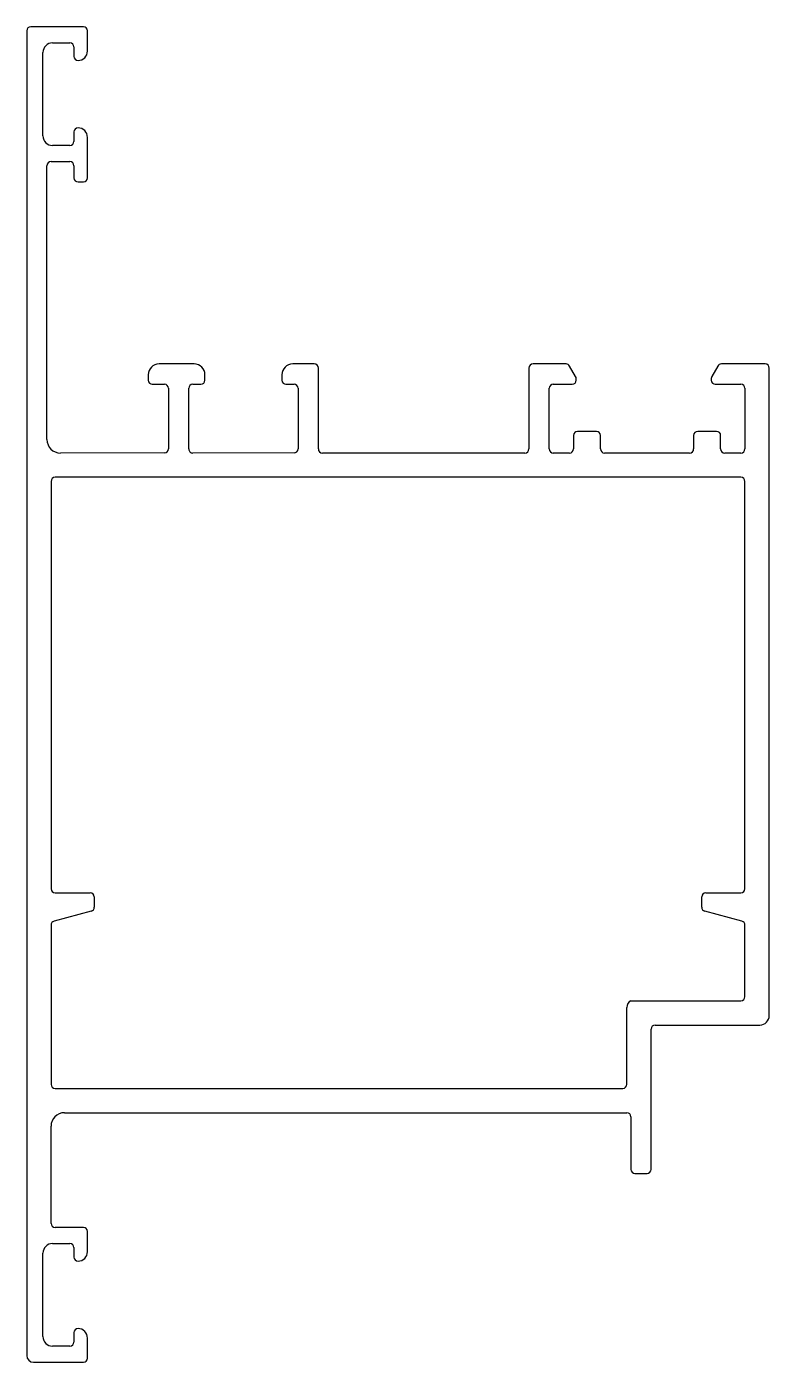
# Model space of a CAD drawing. Extents: x -24802.7 to -24747.7, y 9455.5 to 9554.5.
import ezdxf

# ---------------------------------------------------------------- set-up
doc = ezdxf.new("R2010")
doc.units = 0
doc.header["$LTSCALE"] = 7.5
doc.header["$MEASUREMENT"] = 0
doc.layers.get('0').update_dxf_attribs({"linetype": 'CONTINUOUS'})

msp = doc.modelspace()

# ---------------------------------------------------------------- linework, layer by layer
for p, q in [((-24798.547, 9554.544), (-24802.447, 9554.544)), ((-24802.747, 9554.244), (-24802.747, 9456.044)), ((-24798.247, 9552.744), (-24798.247, 9554.244)), ((-24801.547, 9546.444), (-24801.547, 9552.644)), ((-24800.847, 9553.344), (-24799.547, 9553.344)), ((-24799.247, 9553.044), (-24799.247, 9552.344)), ((-24799.247, 9546.744), (-24799.247, 9546.044)), ((-24799.547, 9545.744), (-24800.847, 9545.744)), ((-24798.247, 9543.344), (-24798.247, 9546.344)), ((-24801.247, 9523.943), (-24801.247, 9544.244)), ((-24800.947, 9544.544), (-24799.547, 9544.544)), ((-24799.247, 9544.244), (-24799.247, 9543.344)), ((-24798.947, 9543.044), (-24798.547, 9543.044)), ((-24790.347, 9529.544), (-24792.947, 9529.544)), ((-24781.447, 9529.544), (-24783.047, 9529.544)), ((-24781.147, 9523.243), (-24781.147, 9529.244)), ((-24765.547, 9529.244), (-24765.547, 9523.243)), ((-24762.797, 9529.544), (-24765.247, 9529.544)), ((-24762.087, 9528.614), (-24762.537, 9529.394)), ((-24751.556, 9529.394), (-24752.007, 9528.614)), ((-24748.047, 9529.544), (-24751.296, 9529.544)), ((-24747.747, 9481.244), (-24747.747, 9529.244)), ((-24793.747, 9528.744), (-24793.747, 9528.344)), ((-24793.447, 9528.044), (-24792.547, 9528.044)), ((-24790.447, 9528.044), (-24789.847, 9528.044)), ((-24789.547, 9528.344), (-24789.547, 9528.744)), ((-24783.847, 9528.744), (-24783.847, 9528.344)), ((-24783.547, 9528.044), (-24782.947, 9528.044)), ((-24763.747, 9528.044), (-24762.347, 9528.044)), ((-24762.047, 9528.344), (-24762.047, 9528.464)), ((-24752.047, 9528.464), (-24752.047, 9528.344)), ((-24751.747, 9528.044), (-24749.847, 9528.044)), ((-24792.247, 9527.744), (-24792.247, 9523.248)), ((-24790.747, 9523.244), (-24790.747, 9527.744)), ((-24782.647, 9527.744), (-24782.647, 9523.248)), ((-24764.047, 9523.243), (-24764.047, 9527.744)), ((-24749.547, 9527.744), (-24749.547, 9523.243)), ((-24762.247, 9524.245), (-24762.247, 9523.243)), ((-24760.547, 9524.545), (-24761.947, 9524.545)), ((-24760.247, 9523.243), (-24760.247, 9524.245)), ((-24753.347, 9524.245), (-24753.347, 9523.243)), ((-24751.647, 9524.545), (-24753.047, 9524.545)), ((-24751.347, 9523.243), (-24751.347, 9524.245)), ((-24792.547, 9522.948), (-24800.247, 9522.943)), ((-24782.947, 9522.948), (-24790.447, 9522.944)), ((-24765.847, 9522.943), (-24780.847, 9522.943)), ((-24762.547, 9522.943), (-24763.747, 9522.943)), ((-24753.647, 9522.943), (-24759.947, 9522.943)), ((-24749.847, 9522.943), (-24751.047, 9522.943)), ((-24800.947, 9520.843), (-24800.947, 9490.644)), ((-24749.847, 9521.143), (-24800.647, 9521.143)), ((-24749.547, 9490.644), (-24749.547, 9520.843)), ((-24800.647, 9490.344), (-24798.047, 9490.344)), ((-24752.447, 9490.344), (-24749.847, 9490.344)), ((-24797.747, 9490.044), (-24797.747, 9489.27)), ((-24752.747, 9489.27), (-24752.747, 9490.044)), ((-24797.969, 9488.981), (-24800.724, 9488.242)), ((-24749.769, 9488.242), (-24752.524, 9488.981)), ((-24800.947, 9487.952), (-24800.947, 9476.144)), ((-24749.547, 9482.644), (-24749.547, 9487.952)), ((-24757.997, 9482.344), (-24749.847, 9482.344)), ((-24758.297, 9476.144), (-24758.297, 9481.844)), ((-24756.497, 9469.844), (-24756.497, 9480.244)), ((-24756.197, 9480.544), (-24748.447, 9480.544)), ((-24800.647, 9475.844), (-24758.597, 9475.844)), ((-24799.947, 9474.044), (-24758.297, 9474.044)), ((-24757.997, 9473.744), (-24757.997, 9469.844)), ((-24800.947, 9465.844), (-24800.947, 9473.044)), ((-24757.697, 9469.544), (-24756.797, 9469.544)), ((-24798.547, 9465.544), (-24800.647, 9465.544)), ((-24798.247, 9463.744), (-24798.247, 9465.244)), ((-24801.547, 9457.444), (-24801.547, 9463.644)), ((-24800.847, 9464.344), (-24799.547, 9464.344)), ((-24799.247, 9464.044), (-24799.247, 9463.344)), ((-24799.247, 9457.744), (-24799.247, 9457.044)), ((-24799.547, 9456.744), (-24800.847, 9456.744)), ((-24798.247, 9455.844), (-24798.247, 9457.344)), ((-24802.247, 9455.544), (-24798.547, 9455.544))]:
    msp.add_line(p, q)
for centre, radius, start, end in [((-24802.447, 9554.244), 0.3, 90, 180), ((-24798.547, 9554.244), 0.3, 0, 90), ((-24800.847, 9552.644), 0.7, 90, 180), ((-24799.547, 9553.044), 0.3, 0, 90), ((-24798.947, 9552.744), 0.7, 270, 0), ((-24798.947, 9552.344), 0.3, 180, 270), ((-24798.947, 9546.744), 0.3, 90, 180), ((-24798.947, 9546.344), 0.7, 0, 90), ((-24800.847, 9546.444), 0.7, 180, 270), ((-24799.547, 9546.044), 0.3, 270, 0), ((-24800.947, 9544.244), 0.3, 90, 180), ((-24799.547, 9544.244), 0.3, 0, 90), ((-24798.947, 9543.344), 0.3, 180, 270), ((-24798.547, 9543.344), 0.3, 270, 0), ((-24792.947, 9528.744), 0.8, 90, 180), ((-24790.347, 9528.744), 0.8, 0, 90), ((-24783.047, 9528.744), 0.8, 90, 180), ((-24781.447, 9529.244), 0.3, 0, 90), ((-24765.247, 9529.244), 0.3, 90, 180), ((-24762.797, 9529.244), 0.3, 30, 90), ((-24751.296, 9529.244), 0.3, 90, 150), ((-24748.047, 9529.244), 0.3, 0, 90), ((-24793.447, 9528.344), 0.3, 180, 270), ((-24792.547, 9527.744), 0.3, 0, 90), ((-24790.447, 9527.744), 0.3, 90, 180), ((-24789.847, 9528.344), 0.3, 270, 0), ((-24783.547, 9528.344), 0.3, 180, 270), ((-24782.947, 9527.744), 0.3, 0, 90), ((-24763.747, 9527.744), 0.3, 90, 180), ((-24762.347, 9528.344), 0.3, 270, 360), ((-24762.347, 9528.464), 0.3, 0, 30), ((-24751.747, 9528.464), 0.3, 150, 180), ((-24751.747, 9528.344), 0.3, 180, 270), ((-24749.847, 9527.744), 0.3, 360, 90), ((-24800.247, 9523.943), 1, 180, 270), ((-24761.947, 9524.245), 0.3, 90, 180), ((-24760.547, 9524.245), 0.3, 0, 90), ((-24753.047, 9524.245), 0.3, 90, 180), ((-24751.647, 9524.245), 0.3, 0, 90), ((-24792.547, 9523.248), 0.3, 270.03171, 0), ((-24790.447, 9523.244), 0.3, 180, 270.03171), ((-24782.947, 9523.248), 0.3, 270.03171, 0), ((-24780.847, 9523.243), 0.3, 180, 270), ((-24765.847, 9523.243), 0.3, 270, 0), ((-24763.747, 9523.243), 0.3, 180, 270), ((-24762.547, 9523.243), 0.3, 270, 0), ((-24759.947, 9523.243), 0.3, 180, 270), ((-24753.647, 9523.243), 0.3, 270, 0), ((-24751.047, 9523.243), 0.3, 180, 270), ((-24749.847, 9523.243), 0.3, 270, 0), ((-24800.647, 9520.843), 0.3, 90, 180), ((-24749.847, 9520.843), 0.3, 0, 90), ((-24800.647, 9490.644), 0.3, 180, 270), ((-24798.047, 9490.044), 0.3, 0, 90), ((-24752.447, 9490.044), 0.3, 90, 180), ((-24749.847, 9490.644), 0.3, 270, 0), ((-24798.047, 9489.27), 0.3, 285, 0), ((-24752.447, 9489.27), 0.3, 180, 255), ((-24800.647, 9487.952), 0.3, 105, 180), ((-24749.847, 9487.952), 0.3, 0, 75), ((-24757.77, 9481.868), 0.528, 115.49224, 182.58024), ((-24749.847, 9482.644), 0.3, 270, 360), ((-24748.447, 9481.244), 0.7, 270, 0), ((-24756.197, 9480.244), 0.3, 90, 180), ((-24800.647, 9476.144), 0.3, 180, 270), ((-24758.597, 9476.144), 0.3, 270, 360), ((-24799.947, 9473.044), 1, 90, 180), ((-24758.297, 9473.744), 0.3, 0, 90), ((-24757.697, 9469.844), 0.3, 180, 270), ((-24756.797, 9469.844), 0.3, 270, 0), ((-24800.647, 9465.844), 0.3, 180, 270), ((-24798.547, 9465.244), 0.3, 0, 90), ((-24800.847, 9463.644), 0.7, 90, 180), ((-24799.547, 9464.044), 0.3, 0, 90), ((-24798.947, 9463.744), 0.7, 270, 0), ((-24798.947, 9463.344), 0.3, 180, 270), ((-24798.947, 9457.744), 0.3, 90, 180), ((-24798.947, 9457.344), 0.7, 0, 90), ((-24800.847, 9457.444), 0.7, 180, 270), ((-24799.547, 9457.044), 0.3, 270, 360), ((-24802.247, 9456.044), 0.5, 180, 270), ((-24798.547, 9455.844), 0.3, 270, 0)]:
    msp.add_arc(centre, radius, start, end)

doc.saveas('drawing.dxf')
